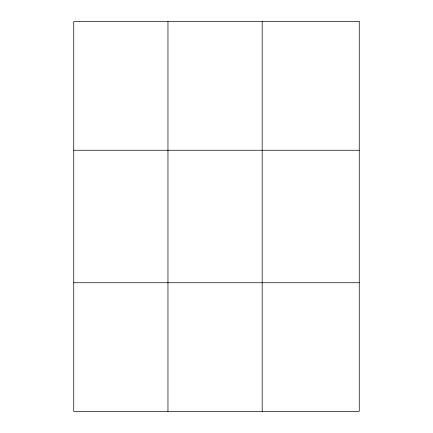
<?xml version="1.0" encoding="UTF-8"?>
<svg xmlns="http://www.w3.org/2000/svg" width="433" height="433" viewBox="0 0 433 433"><rect width="100%" height="100%" fill="white"/><g stroke="black" fill="none" stroke-linecap="round" stroke-linejoin="round"><path stroke-width="0.65" d="M167.961 21.65L167.961 411.35M262.181 21.65L262.181 411.35M73.745 150.251L359.255 150.251M73.745 282.749L359.255 282.749M359.255 21.65L359.255 411.35L73.745 411.35L73.745 21.65L359.255 21.65"/></g></svg>
